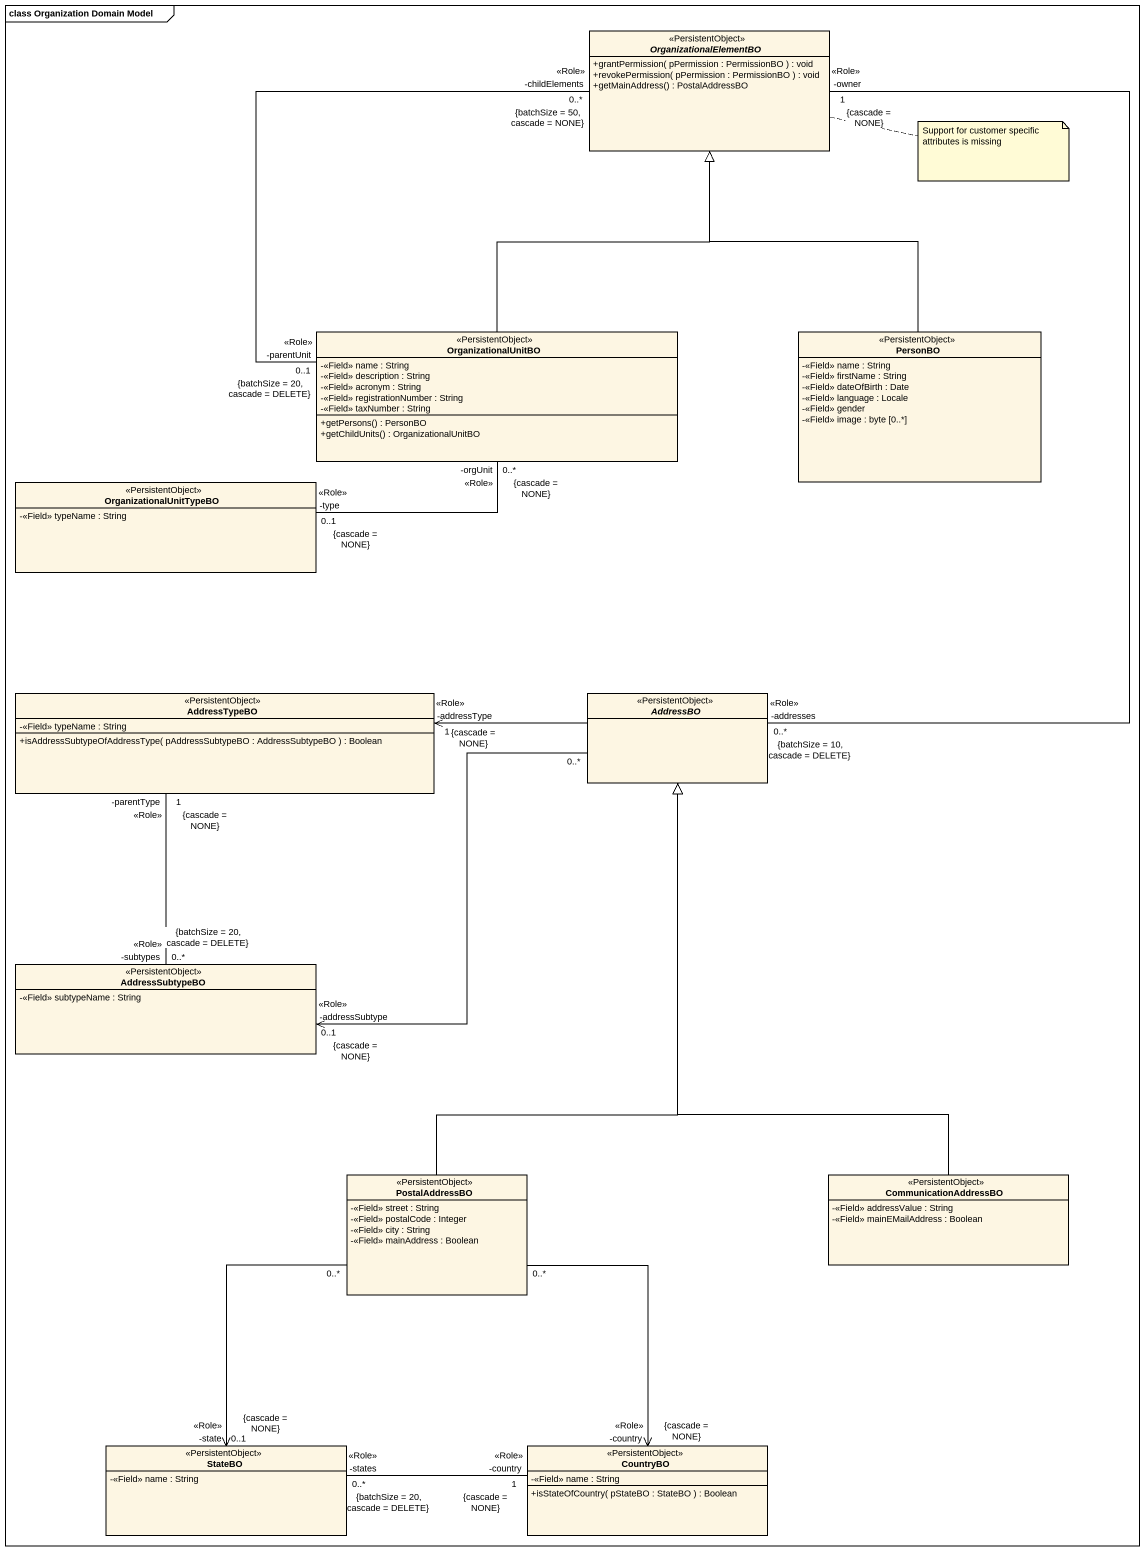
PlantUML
@startuml
mainframe class Organization Domain Model
hide circle
hide empty members
skinparam classAttributeIconSize 0
abstract class OrganizationalElementBO <<PersistentObject>> {
  +grantPermission( pPermission : PermissionBO ) : void
  +revokePermission( pPermission : PermissionBO ) : void
  +getMainAddress() : PostalAddressBO
}
class OrganizationalUnitBO <<PersistentObject>> {
  -<<Field>> name : String
  -<<Field>> description : String
  -<<Field>> acronym : String
  -<<Field>> registrationNumber : String
  -<<Field>> taxNumber : String
  +getPersons() : PersonBO
  +getChildUnits() : OrganizationalUnitBO
}
class PersonBO <<PersistentObject>> {
  -<<Field>> name : String
  -<<Field>> firstName : String
  -<<Field>> dateOfBirth : Date
  -<<Field>> language : Locale
  -<<Field>> gender
  -<<Field>> image : byte [0..*]
}
class OrganizationalUnitTypeBO <<PersistentObject>> {
  -<<Field>> typeName : String
}
class AddressTypeBO <<PersistentObject>> {
  -<<Field>> typeName : String
  +isAddressSubtypeOfAddressType( pAddressSubtypeBO : AddressSubtypeBO ) : Boolean
}
abstract class AddressBO <<PersistentObject>>
class AddressSubtypeBO <<PersistentObject>> {
  -<<Field>> subtypeName : String
}
class PostalAddressBO <<PersistentObject>> {
  -<<Field>> street : String
  -<<Field>> postalCode : Integer
  -<<Field>> city : String
  -<<Field>> mainAddress : Boolean
}
class CommunicationAddressBO <<PersistentObject>> {
  -<<Field>> addressValue : String
  -<<Field>> mainEMailAddress : Boolean
}
class StateBO <<PersistentObject>> {
  -<<Field>> name : String
}
class CountryBO <<PersistentObject>> {
  -<<Field>> name : String
  +isStateOfCountry( pStateBO : StateBO ) : Boolean
}
OrganizationalElementBO "-owner\n<<Role>>\n1\n{cascade = NONE}" -- "-addresses\n<<Role>>\n0..*\n{batchSize = 10, cascade = DELETE}" AddressBO
OrganizationalUnitBO -up-|> OrganizationalElementBO
OrganizationalUnitBO "-parentUnit\n<<Role>>\n{batchSize = 20, cascade = DELETE}\n0..1" -up- "-childElements\n<<Role>>\n{batchSize = 50, cascade = NONE}\n0..*" OrganizationalElementBO
OrganizationalUnitBO "-orgUnit\n0..*\n<<Role>>\n{cascade = NONE}" -left- "-type\n0..1\n<<Role>>\n{cascade = NONE}" OrganizationalUnitTypeBO
PersonBO -up-|> OrganizationalElementBO
AddressTypeBO "-parentType\n1\n<<Role>>\n{cascade = NONE}" -- "0..*\n-subtypes\n<<Role>>\n{batchSize = 20, cascade = DELETE}" AddressSubtypeBO
AddressBO -left-> "-addressType\n<<Role>>\n1\n{cascade = NONE}" AddressTypeBO
AddressBO "0..*" -left-> "0..1\n-addressSubtype\n<<Role>>\n{cascade = NONE}" AddressSubtypeBO
PostalAddressBO -up-|> AddressBO
PostalAddressBO "0..*" --> "-state\n<<Role>>\n0..1\n{cascade = NONE}" StateBO
PostalAddressBO "0..*" --> "-country\n<<Role>>\n{cascade = NONE}" CountryBO
CommunicationAddressBO -up-|> AddressBO
CountryBO "-country\n<<Role>>\n1\n{cascade = NONE}" -left- "-states\n<<Role>>\n0..*\n{batchSize = 20, cascade = DELETE}" StateBO
note right of OrganizationalElementBO : Support for customer specific attributes is missing
@enduml
